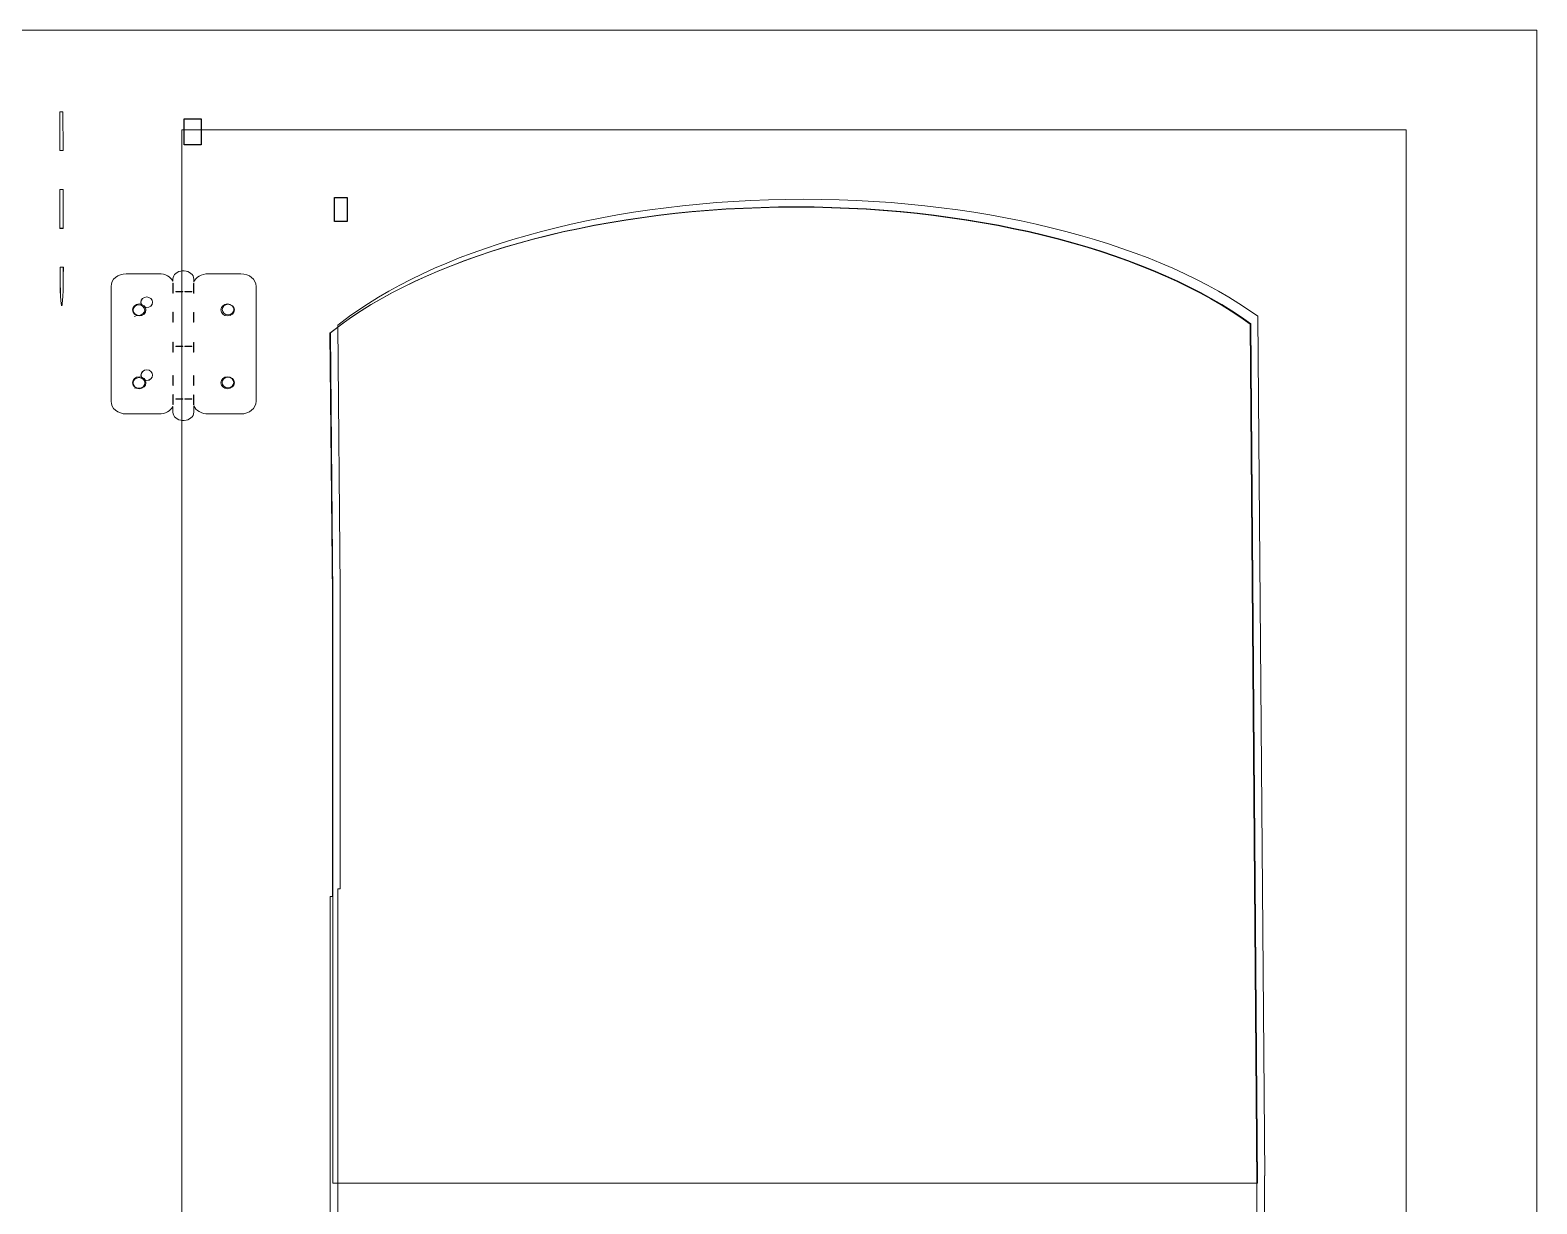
# Model space of a CAD drawing. Header units: centimetres. Extents: x -12.1 to 11.9, y -8.3 to 8.4.
# Drawn here: x -0.3 to 11.9, y -1.17 to 8.33 of the extents above; entities that cross this region are included whole.
import ezdxf

# ---------------------------------------------------------------- set-up
doc = ezdxf.new("R2010")
doc.units = ezdxf.units.CM
doc.header["$MEASUREMENT"] = 0
doc.header["$XCLIPFRAME"] = 0
doc.layers.add('Layer 1', color=7, linetype='Continuous')
picture_1 = doc.add_image_def('image3.jpg', size_in_pixel=(540, 1002))
picture_2 = doc.add_image_def('image4.jpg', size_in_pixel=(6, 6))
picture_3 = doc.add_image_def('image5.jpg', size_in_pixel=(6, 6))
picture_4 = doc.add_image_def('image8.jpg', size_in_pixel=(713, 1092))

msp = doc.modelspace()

# ---------------------------------------------------------------- linework, layer by layer
at = {"layer": 'Layer 1', "lineweight": 13}
for points, knots in [([(-11.89769, 8.33425), (-11.89769, 8.33425), (-11.89769, -8.3345), (-11.89769, -8.3345), (-11.89769, -8.3345), (-11.89769, -8.3345), (11.89745, -8.3345), (11.89745, -8.3345), (11.89745, -8.3345), (11.89745, -8.3345), (11.89745, 8.33425), (11.89745, 8.33425), (11.89745, 8.33425), (11.89745, 8.33425), (-11.89769, 8.33425), (-11.89769, 8.33425)], [0, 0, 0, 0, 0.2, 0.2, 0.2, 0.2, 0.4, 0.4, 0.4, 0.4, 0.6, 0.6, 0.6, 0.6, 1, 1, 1, 1]), ([(-11.8973, 8.33455), (-11.8973, 8.33455), (-11.8973, -8.3342), (-11.8973, -8.3342), (-11.8973, -8.3342), (-11.8973, -8.3342), (11.89784, -8.3342), (11.89784, -8.3342), (11.89784, -8.3342), (11.89784, -8.3342), (11.89784, 8.33455), (11.89784, 8.33455), (11.89784, 8.33455), (11.89784, 8.33455), (-11.8973, 8.33455), (-11.8973, 8.33455)], [0, 0, 0, 0, 0.2, 0.2, 0.2, 0.2, 0.4, 0.4, 0.4, 0.4, 0.6, 0.6, 0.6, 0.6, 1, 1, 1, 1]), ([(-0.05593, 7.67362), (-0.05593, 7.67362), (-0.0303, 7.67362), (-0.0303, 7.67362), (-0.0303, 7.67362), (-0.0303, 7.67362), (-0.02947, 7.35943), (-0.02947, 7.35943), (-0.02947, 7.35943), (-0.02947, 7.35943), (-0.0551, 7.35943), (-0.0551, 7.35943), (-0.0551, 7.35943), (-0.0551, 7.35943), (-0.05593, 7.67362), (-0.05593, 7.67362)], [0, 0, 0, 0, 0.2, 0.2, 0.2, 0.2, 0.4, 0.4, 0.4, 0.4, 0.6, 0.6, 0.6, 0.6, 1, 1, 1, 1]), ([(-0.05554, 7.67392), (-0.05554, 7.67392), (-0.02991, 7.67392), (-0.02991, 7.67392), (-0.02991, 7.67392), (-0.02991, 7.67392), (-0.02908, 7.35973), (-0.02908, 7.35973), (-0.02908, 7.35973), (-0.02908, 7.35973), (-0.05471, 7.35973), (-0.05471, 7.35973), (-0.05471, 7.35973), (-0.05471, 7.35973), (-0.05554, 7.67392), (-0.05554, 7.67392)], [0, 0, 0, 0, 0.2, 0.2, 0.2, 0.2, 0.4, 0.4, 0.4, 0.4, 0.6, 0.6, 0.6, 0.6, 1, 1, 1, 1]), ([(0.93084, 7.52793), (0.93084, 7.52793), (0.93084, -7.64923), (0.93084, -7.64923), (0.93084, -7.64923), (0.93084, -7.64923), (10.84114, -7.64923), (10.84114, -7.64923), (10.84114, -7.64923), (10.84114, -7.64923), (10.84114, 7.52793), (10.84114, 7.52793), (10.84114, 7.52793), (10.84114, 7.52793), (0.93084, 7.52793), (0.93084, 7.52793)], [0, 0, 0, 0, 0.2, 0.2, 0.2, 0.2, 0.4, 0.4, 0.4, 0.4, 0.6, 0.6, 0.6, 0.6, 1, 1, 1, 1]), ([(-0.02865, 7.04524), (-0.02865, 7.04524), (-0.02782, 6.73022), (-0.02782, 6.73022), (-0.02782, 6.73022), (-0.02782, 6.73022), (-0.05428, 6.73022), (-0.05428, 6.73022), (-0.05428, 6.73022), (-0.05428, 6.73022), (-0.05511, 7.04441), (-0.05511, 7.04441), (-0.05511, 7.04441), (-0.05511, 7.04441), (-0.02865, 7.04524), (-0.02865, 7.04524)], [0, 0, 0, 0, 0.2, 0.2, 0.2, 0.2, 0.4, 0.4, 0.4, 0.4, 0.6, 0.6, 0.6, 0.6, 1, 1, 1, 1]), ([(-0.02826, 7.04554), (-0.02826, 7.04554), (-0.02743, 6.73052), (-0.02743, 6.73052), (-0.02743, 6.73052), (-0.02743, 6.73052), (-0.05389, 6.73052), (-0.05389, 6.73052), (-0.05389, 6.73052), (-0.05389, 6.73052), (-0.05472, 7.04471), (-0.05472, 7.04471), (-0.05472, 7.04471), (-0.05472, 7.04471), (-0.02826, 7.04554), (-0.02826, 7.04554)], [0, 0, 0, 0, 0.2, 0.2, 0.2, 0.2, 0.4, 0.4, 0.4, 0.4, 0.6, 0.6, 0.6, 0.6, 1, 1, 1, 1]), ([(5.96499, 6.96503), (7.5049, 6.96503), (8.8593, 6.58789), (9.64022, 6.01832), (9.64022, 6.01832), (9.64022, 6.01832), (9.69562, -0.93774), (9.69562, -0.93774), (9.69562, -0.93774), (9.69562, -0.93774), (9.69397, -0.93774), (9.69397, -0.93774), (9.69397, -0.93774), (9.69397, -0.93774), (9.69397, -6.96363), (9.69397, -6.96363), (9.69397, -6.96363), (9.69397, -6.96363), (9.60633, -6.96363), (9.60633, -6.96363), (9.60633, -6.96363), (9.60633, -6.96363), (9.60633, -6.96528), (9.60633, -6.96528), (9.60633, -6.96528), (9.60633, -6.96528), (7.53266, -6.96528), (7.53266, -6.96528), (7.53266, -6.96528), (7.53266, -6.96528), (7.53266, -6.96363), (7.53266, -6.96363), (7.53266, -6.96363), (7.53266, -6.96363), (7.02582, -6.96363), (7.02582, -6.96363), (7.02582, -6.96363), (7.02582, -6.96363), (7.02582, -6.96528), (7.02582, -6.96528), (7.02582, -6.96528), (7.02582, -6.96528), (4.95215, -6.96528), (4.95215, -6.96528), (4.95215, -6.96528), (4.95215, -6.96528), (4.95215, -6.96363), (4.95215, -6.96363), (4.95215, -6.96363), (4.95215, -6.96363), (2.1947, -6.96363), (2.1947, -6.96363), (2.1947, -6.96363), (2.1947, -6.96363), (2.1947, 1.38397), (2.1947, 1.38397), (2.1947, 1.38397), (2.1947, 1.38397), (2.21372, 1.38397), (2.21372, 1.38397), (2.21372, 1.38397), (2.21372, 1.38397), (2.21372, 3.82144), (2.21372, 3.82144), (2.21372, 3.82144), (2.21372, 3.82144), (2.19388, 5.94555), (2.19388, 5.94555), (2.19388, 5.94555), (2.19388, 5.94555), (2.28896, 6.01831), (2.28896, 6.01831), (2.28896, 6.01831), (3.06987, 6.58788), (4.42511, 6.96502), (5.96501, 6.96502), (5.96501, 6.96502), (5.96501, 6.96502), (5.96499, 6.96503), (5.96499, 6.96503)], [0, 0, 0, 0, 0.04761905, 0.04761905, 0.04761905, 0.04761905, 0.0952381, 0.0952381, 0.0952381, 0.0952381, 0.14285714, 0.14285714, 0.14285714, 0.14285714, 0.19047619, 0.19047619, 0.19047619, 0.19047619, 0.23809524, 0.23809524, 0.23809524, 0.23809524, 0.28571429, 0.28571429, 0.28571429, 0.28571429, 0.33333333, 0.33333333, 0.33333333, 0.33333333, 0.38095238, 0.38095238, 0.38095238, 0.38095238, 0.42857143, 0.42857143, 0.42857143, 0.42857143, 0.47619048, 0.47619048, 0.47619048, 0.47619048, 0.52380952, 0.52380952, 0.52380952, 0.52380952, 0.57142857, 0.57142857, 0.57142857, 0.57142857, 0.61904762, 0.61904762, 0.61904762, 0.61904762, 0.66666667, 0.66666667, 0.66666667, 0.66666667, 0.71428571, 0.71428571, 0.71428571, 0.71428571, 0.76190476, 0.76190476, 0.76190476, 0.76190476, 0.80952381, 0.80952381, 0.80952381, 0.80952381, 0.85714286, 0.85714286, 0.85714286, 0.85714286, 0.9047619, 0.9047619, 0.9047619, 0.9047619, 1, 1, 1, 1]), ([(5.90186, 6.9019), (7.44177, 6.9019), (8.79617, 6.52476), (9.57709, 5.95519), (9.57709, 5.95519), (9.57709, 5.95519), (9.63249, -1.00087), (9.63249, -1.00087), (9.63249, -1.00087), (9.63249, -1.00087), (9.63084, -1.00087), (9.63084, -1.00087), (9.63084, -1.00087), (9.63084, -1.00087), (9.63084, -7.02676), (9.63084, -7.02676), (9.63084, -7.02676), (9.63084, -7.02676), (9.5432, -7.02676), (9.5432, -7.02676), (9.5432, -7.02676), (9.5432, -7.02676), (9.5432, -7.02841), (9.5432, -7.02841), (9.5432, -7.02841), (9.5432, -7.02841), (7.46953, -7.02841), (7.46953, -7.02841), (7.46953, -7.02841), (7.46953, -7.02841), (7.46953, -7.02676), (7.46953, -7.02676), (7.46953, -7.02676), (7.46953, -7.02676), (6.96269, -7.02676), (6.96269, -7.02676), (6.96269, -7.02676), (6.96269, -7.02676), (6.96269, -7.02841), (6.96269, -7.02841), (6.96269, -7.02841), (6.96269, -7.02841), (4.88902, -7.02841), (4.88902, -7.02841), (4.88902, -7.02841), (4.88902, -7.02841), (4.88902, -7.02676), (4.88902, -7.02676), (4.88902, -7.02676), (4.88902, -7.02676), (2.13157, -7.02676), (2.13157, -7.02676), (2.13157, -7.02676), (2.13157, -7.02676), (2.13157, 1.32084), (2.13157, 1.32084), (2.13157, 1.32084), (2.13157, 1.32084), (2.15059, 1.32084), (2.15059, 1.32084), (2.15059, 1.32084), (2.15059, 1.32084), (2.15059, 3.75831), (2.15059, 3.75831), (2.15059, 3.75831), (2.15059, 3.75831), (2.13075, 5.88242), (2.13075, 5.88242), (2.13075, 5.88242), (2.13075, 5.88242), (2.22583, 5.95518), (2.22583, 5.95518), (2.22583, 5.95518), (3.00672, 6.52477), (4.36196, 6.9019), (5.90186, 6.9019)], [0, 0, 0, 0, 0.05, 0.05, 0.05, 0.05, 0.1, 0.1, 0.1, 0.1, 0.15, 0.15, 0.15, 0.15, 0.2, 0.2, 0.2, 0.2, 0.25, 0.25, 0.25, 0.25, 0.3, 0.3, 0.3, 0.3, 0.35, 0.35, 0.35, 0.35, 0.4, 0.4, 0.4, 0.4, 0.45, 0.45, 0.45, 0.45, 0.5, 0.5, 0.5, 0.5, 0.55, 0.55, 0.55, 0.55, 0.6, 0.6, 0.6, 0.6, 0.65, 0.65, 0.65, 0.65, 0.7, 0.7, 0.7, 0.7, 0.75, 0.75, 0.75, 0.75, 0.8, 0.8, 0.8, 0.8, 0.85, 0.85, 0.85, 0.85, 0.9, 0.9, 0.9, 0.9, 1, 1, 1, 1]), ([(5.90584, 6.9045), (7.44574, 6.9045), (8.80098, 6.52736), (9.58189, 5.95779), (9.58189, 5.95779), (9.58189, 5.95779), (9.63729, -0.9991), (9.63729, -0.9991), (9.63729, -0.9991), (9.63729, -0.9991), (2.15537, -0.9991), (2.15537, -0.9991), (2.15537, -0.9991), (2.15537, -0.9991), (2.15537, 3.76009), (2.15537, 3.76009), (2.15537, 3.76009), (2.15537, 3.76009), (2.1347, 5.8842), (2.1347, 5.8842), (2.1347, 5.8842), (2.1347, 5.8842), (2.23061, 5.95779), (2.23061, 5.95779), (2.23061, 5.95779), (3.01152, 6.52736), (4.36593, 6.9045), (5.90584, 6.9045)], [0, 0, 0, 0, 0.125, 0.125, 0.125, 0.125, 0.25, 0.25, 0.25, 0.25, 0.375, 0.375, 0.375, 0.375, 0.5, 0.5, 0.5, 0.5, 0.625, 0.625, 0.625, 0.625, 0.75, 0.75, 0.75, 0.75, 1, 1, 1, 1]), ([(-0.05345, 6.41602), (-0.05345, 6.41602), (-0.02699, 6.41602), (-0.02699, 6.41602), (-0.02699, 6.41602), (-0.02699, 5.9982), (-0.0541, 5.99875), (-0.05345, 6.41602)], [0, 0, 0, 0, 0.33333333, 0.33333333, 0.33333333, 0.33333333, 1, 1, 1, 1]), ([(-0.05306, 6.41633), (-0.05306, 6.41633), (-0.0266, 6.41633), (-0.0266, 6.41633), (-0.0266, 6.41633), (-0.0266, 5.99851), (-0.05371, 5.99906), (-0.05306, 6.41633)], [0, 0, 0, 0, 0.33333333, 0.33333333, 0.33333333, 0.33333333, 1, 1, 1, 1]), ([(0.58456, 6.11146), (0.61059, 6.11146), (0.63169, 6.09219), (0.63169, 6.06847), (0.63169, 6.06847), (0.63169, 6.04475), (0.61059, 6.02548), (0.58456, 6.02548), (0.58456, 6.02548), (0.55853, 6.02548), (0.53743, 6.04475), (0.53743, 6.06847), (0.53743, 6.06847), (0.53743, 6.09219), (0.55853, 6.11146), (0.58456, 6.11146)], [0, 0, 0, 0, 0.2, 0.2, 0.2, 0.2, 0.4, 0.4, 0.4, 0.4, 0.6, 0.6, 0.6, 0.6, 1, 1, 1, 1]), ([(0.64769, 6.17459), (0.67372, 6.17459), (0.69482, 6.15532), (0.69482, 6.1316), (0.69482, 6.1316), (0.69482, 6.10788), (0.67372, 6.08861), (0.64769, 6.08861), (0.64769, 6.08861), (0.62166, 6.08861), (0.60056, 6.10788), (0.60056, 6.1316), (0.60056, 6.1316), (0.60056, 6.15532), (0.62166, 6.17459), (0.64769, 6.17459)], [0, 0, 0, 0, 0.2, 0.2, 0.2, 0.2, 0.4, 0.4, 0.4, 0.4, 0.6, 0.6, 0.6, 0.6, 1, 1, 1, 1]), ([(0.64808, 6.17489), (0.67411, 6.17489), (0.69521, 6.15562), (0.69521, 6.1319), (0.69521, 6.1319), (0.69521, 6.10818), (0.67411, 6.08891), (0.64808, 6.08891), (0.64808, 6.08891), (0.62205, 6.08891), (0.60095, 6.10818), (0.60095, 6.1319), (0.60095, 6.1319), (0.60095, 6.15562), (0.62205, 6.17489), (0.64808, 6.17489)], [0, 0, 0, 0, 0.2, 0.2, 0.2, 0.2, 0.4, 0.4, 0.4, 0.4, 0.6, 0.6, 0.6, 0.6, 1, 1, 1, 1]), ([(1.30622, 6.11571), (1.33226, 6.11571), (1.35335, 6.09644), (1.35335, 6.07272), (1.35335, 6.07272), (1.35335, 6.049), (1.33225, 6.02973), (1.30622, 6.02973), (1.30622, 6.02973), (1.28019, 6.02973), (1.25909, 6.049), (1.25909, 6.07272), (1.25909, 6.07272), (1.25909, 6.09644), (1.28019, 6.11571), (1.30622, 6.11571)], [0, 0, 0, 0, 0.2, 0.2, 0.2, 0.2, 0.4, 0.4, 0.4, 0.4, 0.6, 0.6, 0.6, 0.6, 1, 1, 1, 1]), ([(0.58539, 5.52194), (0.61142, 5.52194), (0.63252, 5.50267), (0.63252, 5.47895), (0.63252, 5.47895), (0.63252, 5.45523), (0.61142, 5.43596), (0.58539, 5.43596), (0.58539, 5.43596), (0.55936, 5.43596), (0.53826, 5.45523), (0.53826, 5.47895), (0.53826, 5.47895), (0.53826, 5.50267), (0.55936, 5.52194), (0.58539, 5.52194)], [0, 0, 0, 0, 0.2, 0.2, 0.2, 0.2, 0.4, 0.4, 0.4, 0.4, 0.6, 0.6, 0.6, 0.6, 1, 1, 1, 1]), ([(0.64852, 5.58507), (0.67455, 5.58507), (0.69565, 5.5658), (0.69565, 5.54208), (0.69565, 5.54208), (0.69565, 5.51836), (0.67455, 5.49909), (0.64852, 5.49909), (0.64852, 5.49909), (0.62249, 5.49909), (0.60139, 5.51836), (0.60139, 5.54208), (0.60139, 5.54208), (0.60139, 5.5658), (0.62249, 5.58507), (0.64852, 5.58507)], [0, 0, 0, 0, 0.2, 0.2, 0.2, 0.2, 0.4, 0.4, 0.4, 0.4, 0.6, 0.6, 0.6, 0.6, 1, 1, 1, 1]), ([(0.64891, 5.58537), (0.67494, 5.58537), (0.69604, 5.5661), (0.69604, 5.54238), (0.69604, 5.54238), (0.69604, 5.51866), (0.67494, 5.49939), (0.64891, 5.49939), (0.64891, 5.49939), (0.62288, 5.49939), (0.60178, 5.51866), (0.60178, 5.54238), (0.60178, 5.54238), (0.60178, 5.5661), (0.62288, 5.58537), (0.64891, 5.58537)], [0, 0, 0, 0, 0.2, 0.2, 0.2, 0.2, 0.4, 0.4, 0.4, 0.4, 0.6, 0.6, 0.6, 0.6, 1, 1, 1, 1]), ([(1.30539, 5.52536), (1.33142, 5.52536), (1.35252, 5.50609), (1.35252, 5.48237), (1.35252, 5.48237), (1.35252, 5.45865), (1.33142, 5.43938), (1.30539, 5.43938), (1.30539, 5.43938), (1.27936, 5.43938), (1.25826, 5.45865), (1.25826, 5.48237), (1.25826, 5.48237), (1.25826, 5.50609), (1.27936, 5.52536), (1.30539, 5.52536)], [0, 0, 0, 0, 0.2, 0.2, 0.2, 0.2, 0.4, 0.4, 0.4, 0.4, 0.6, 0.6, 0.6, 0.6, 1, 1, 1, 1])]:
    msp.add_open_spline(points, degree=3, knots=knots, dxfattribs=at)
at = {"layer": 'Layer 1', "color": 250, "lineweight": 0}
for points, knots in [([(0.93875, 6.38507), (0.89516, 6.38507), (0.86011, 6.356), (0.86011, 6.31984), (0.86011, 6.31984), (0.86011, 6.31984), (0.86011, 6.30262), (0.86011, 6.30262), (0.86011, 6.30262), (0.84071, 6.33811), (0.79764, 6.3627), (0.74746, 6.3627), (0.74746, 6.3627), (0.74746, 6.3627), (0.48276, 6.3627), (0.48276, 6.3627), (0.48276, 6.3627), (0.4143, 6.3627), (0.35916, 6.31696), (0.35916, 6.26017), (0.35916, 6.26017), (0.35916, 6.26017), (0.35916, 5.3302), (0.35916, 5.3302), (0.35916, 5.3302), (0.35916, 5.27341), (0.4143, 5.22767), (0.48276, 5.22767), (0.48276, 5.22767), (0.48276, 5.22767), (0.74746, 5.22767), (0.74746, 5.22767), (0.74746, 5.22767), (0.79764, 5.22767), (0.84071, 5.25226), (0.86011, 5.28775), (0.86011, 5.28775), (0.86011, 5.28775), (0.86011, 5.24137), (0.86011, 5.24137), (0.86011, 5.24137), (0.86011, 5.20521), (0.89516, 5.176), (0.93875, 5.176), (0.93875, 5.176), (0.93875, 5.176), (0.95019, 5.176), (0.95019, 5.176), (0.95019, 5.176), (0.99378, 5.176), (1.02883, 5.20521), (1.02883, 5.24137), (1.02883, 5.24137), (1.02883, 5.24137), (1.02883, 5.29453), (1.02883, 5.29453), (1.02883, 5.29453), (1.04624, 5.25545), (1.09144, 5.22767), (1.14475, 5.22767), (1.14475, 5.22767), (1.14475, 5.22767), (1.40945, 5.22767), (1.40945, 5.22767), (1.40945, 5.22767), (1.47791, 5.22767), (1.53305, 5.27341), (1.53305, 5.3302), (1.53305, 5.3302), (1.53305, 5.3302), (1.53305, 6.26017), (1.53305, 6.26017), (1.53305, 6.26017), (1.53305, 6.31696), (1.47791, 6.3627), (1.40945, 6.3627), (1.40945, 6.3627), (1.40945, 6.3627), (1.14475, 6.3627), (1.14475, 6.3627), (1.14475, 6.3627), (1.09144, 6.3627), (1.04625, 6.33492), (1.02883, 6.29584), (1.02883, 6.29584), (1.02883, 6.29584), (1.02883, 6.31985), (1.02883, 6.31985), (1.02883, 6.31985), (1.02883, 6.35601), (0.99378, 6.38508), (0.95019, 6.38508), (0.95019, 6.38508), (0.95019, 6.38508), (0.93875, 6.38508), (0.93875, 6.38508), (0.93875, 6.38508), (0.93875, 6.38508), (0.93875, 6.38507), (0.93875, 6.38507)], [0, 0, 0, 0, 0.03846154, 0.03846154, 0.03846154, 0.03846154, 0.07692308, 0.07692308, 0.07692308, 0.07692308, 0.11538462, 0.11538462, 0.11538462, 0.11538462, 0.15384615, 0.15384615, 0.15384615, 0.15384615, 0.19230769, 0.19230769, 0.19230769, 0.19230769, 0.23076923, 0.23076923, 0.23076923, 0.23076923, 0.26923077, 0.26923077, 0.26923077, 0.26923077, 0.30769231, 0.30769231, 0.30769231, 0.30769231, 0.34615385, 0.34615385, 0.34615385, 0.34615385, 0.38461538, 0.38461538, 0.38461538, 0.38461538, 0.42307692, 0.42307692, 0.42307692, 0.42307692, 0.46153846, 0.46153846, 0.46153846, 0.46153846, 0.5, 0.5, 0.5, 0.5, 0.53846154, 0.53846154, 0.53846154, 0.53846154, 0.57692308, 0.57692308, 0.57692308, 0.57692308, 0.61538462, 0.61538462, 0.61538462, 0.61538462, 0.65384615, 0.65384615, 0.65384615, 0.65384615, 0.69230769, 0.69230769, 0.69230769, 0.69230769, 0.73076923, 0.73076923, 0.73076923, 0.73076923, 0.76923077, 0.76923077, 0.76923077, 0.76923077, 0.80769231, 0.80769231, 0.80769231, 0.80769231, 0.84615385, 0.84615385, 0.84615385, 0.84615385, 0.88461538, 0.88461538, 0.88461538, 0.88461538, 0.92307692, 0.92307692, 0.92307692, 0.92307692, 1, 1, 1, 1]), ([(0.86011, 6.28688), (0.86087, 6.28688), (0.86142, 6.28614), (0.86142, 6.28512), (0.86142, 6.28512), (0.86142, 6.28512), (0.86142, 6.20781), (0.86142, 6.20781), (0.86142, 6.20781), (0.86142, 6.20679), (0.86087, 6.20591), (0.86011, 6.20591), (0.86011, 6.20591), (0.85935, 6.20591), (0.85864, 6.20679), (0.85864, 6.20781), (0.85864, 6.20781), (0.85864, 6.20781), (0.85864, 6.28512), (0.85864, 6.28512), (0.85864, 6.28512), (0.85864, 6.28614), (0.85935, 6.28688), (0.86011, 6.28688)], [0, 0, 0, 0, 0.14285714, 0.14285714, 0.14285714, 0.14285714, 0.28571429, 0.28571429, 0.28571429, 0.28571429, 0.42857143, 0.42857143, 0.42857143, 0.42857143, 0.57142857, 0.57142857, 0.57142857, 0.57142857, 0.71428571, 0.71428571, 0.71428571, 0.71428571, 1, 1, 1, 1]), ([(1.02917, 6.28511), (1.02993, 6.28511), (1.03048, 6.28437), (1.03048, 6.28335), (1.03048, 6.28335), (1.03048, 6.28335), (1.03048, 6.20604), (1.03048, 6.20604), (1.03048, 6.20604), (1.03048, 6.20502), (1.02993, 6.20414), (1.02917, 6.20414), (1.02917, 6.20414), (1.02841, 6.20414), (1.0277, 6.20502), (1.0277, 6.20604), (1.0277, 6.20604), (1.0277, 6.20604), (1.0277, 6.28335), (1.0277, 6.28335), (1.0277, 6.28335), (1.0277, 6.28437), (1.02841, 6.28511), (1.02917, 6.28511)], [0, 0, 0, 0, 0.14285714, 0.14285714, 0.14285714, 0.14285714, 0.28571429, 0.28571429, 0.28571429, 0.28571429, 0.42857143, 0.42857143, 0.42857143, 0.42857143, 0.57142857, 0.57142857, 0.57142857, 0.57142857, 0.71428571, 0.71428571, 0.71428571, 0.71428571, 1, 1, 1, 1]), ([(0.58756, 6.11789), (0.61771, 6.11789), (0.64217, 6.09627), (0.64217, 6.06974), (0.64217, 6.06974), (0.64217, 6.04322), (0.61771, 6.02173), (0.58756, 6.02173), (0.58756, 6.02173), (0.55741, 6.02173), (0.53295, 6.04322), (0.53295, 6.06974), (0.53295, 6.06974), (0.53295, 6.09626), (0.55741, 6.11789), (0.58756, 6.11789)], [0, 0, 0, 0, 0.2, 0.2, 0.2, 0.2, 0.4, 0.4, 0.4, 0.4, 0.6, 0.6, 0.6, 0.6, 1, 1, 1, 1]), ([(0.88382, 6.21812), (0.88382, 6.21812), (0.93892, 6.21812), (0.93892, 6.21812), (0.93892, 6.21812), (0.9396, 6.21812), (0.94023, 6.21774), (0.94023, 6.21717), (0.94023, 6.21717), (0.94023, 6.2166), (0.93961, 6.21609), (0.93892, 6.21609), (0.93892, 6.21609), (0.93892, 6.21609), (0.88382, 6.21609), (0.88382, 6.21609), (0.88382, 6.21609), (0.88314, 6.21609), (0.88251, 6.21661), (0.88251, 6.21717), (0.88251, 6.21717), (0.88251, 6.21774), (0.88313, 6.21812), (0.88382, 6.21812)], [0, 0, 0, 0, 0.14285714, 0.14285714, 0.14285714, 0.14285714, 0.28571429, 0.28571429, 0.28571429, 0.28571429, 0.42857143, 0.42857143, 0.42857143, 0.42857143, 0.57142857, 0.57142857, 0.57142857, 0.57142857, 0.71428571, 0.71428571, 0.71428571, 0.71428571, 1, 1, 1, 1]), ([(0.95706, 6.21812), (0.95706, 6.21812), (1.01216, 6.21812), (1.01216, 6.21812), (1.01216, 6.21812), (1.01284, 6.21812), (1.01347, 6.21774), (1.01347, 6.21717), (1.01347, 6.21717), (1.01347, 6.2166), (1.01285, 6.21609), (1.01216, 6.21609), (1.01216, 6.21609), (1.01216, 6.21609), (0.95706, 6.21609), (0.95706, 6.21609), (0.95706, 6.21609), (0.95637, 6.21609), (0.95575, 6.21661), (0.95575, 6.21717), (0.95575, 6.21717), (0.95575, 6.21774), (0.95637, 6.21812), (0.95706, 6.21812)], [0, 0, 0, 0, 0.14285714, 0.14285714, 0.14285714, 0.14285714, 0.28571429, 0.28571429, 0.28571429, 0.28571429, 0.42857143, 0.42857143, 0.42857143, 0.42857143, 0.57142857, 0.57142857, 0.57142857, 0.57142857, 0.71428571, 0.71428571, 0.71428571, 0.71428571, 1, 1, 1, 1]), ([(1.30253, 6.11789), (1.33268, 6.11789), (1.35714, 6.09627), (1.35714, 6.06974), (1.35714, 6.06974), (1.35714, 6.04322), (1.33268, 6.02173), (1.30253, 6.02173), (1.30253, 6.02173), (1.27238, 6.02173), (1.24792, 6.04322), (1.24792, 6.06974), (1.24792, 6.06974), (1.24792, 6.09626), (1.27238, 6.11789), (1.30253, 6.11789)], [0, 0, 0, 0, 0.2, 0.2, 0.2, 0.2, 0.4, 0.4, 0.4, 0.4, 0.6, 0.6, 0.6, 0.6, 1, 1, 1, 1]), ([(0.86011, 6.05252), (0.86087, 6.05252), (0.86142, 6.05178), (0.86142, 6.05076), (0.86142, 6.05076), (0.86142, 6.05076), (0.86142, 5.97345), (0.86142, 5.97345), (0.86142, 5.97345), (0.86142, 5.97243), (0.86087, 5.97155), (0.86011, 5.97155), (0.86011, 5.97155), (0.85935, 5.97155), (0.85864, 5.97243), (0.85864, 5.97345), (0.85864, 5.97345), (0.85864, 5.97345), (0.85864, 6.05076), (0.85864, 6.05076), (0.85864, 6.05076), (0.85864, 6.05178), (0.85935, 6.05252), (0.86011, 6.05252)], [0, 0, 0, 0, 0.14285714, 0.14285714, 0.14285714, 0.14285714, 0.28571429, 0.28571429, 0.28571429, 0.28571429, 0.42857143, 0.42857143, 0.42857143, 0.42857143, 0.57142857, 0.57142857, 0.57142857, 0.57142857, 0.71428571, 0.71428571, 0.71428571, 0.71428571, 1, 1, 1, 1]), ([(1.02917, 6.05076), (1.02993, 6.05076), (1.03048, 6.05002), (1.03048, 6.049), (1.03048, 6.049), (1.03048, 6.049), (1.03048, 5.97169), (1.03048, 5.97169), (1.03048, 5.97169), (1.03048, 5.97067), (1.02993, 5.96979), (1.02917, 5.96979), (1.02917, 5.96979), (1.02841, 5.96979), (1.0277, 5.97067), (1.0277, 5.97169), (1.0277, 5.97169), (1.0277, 5.97169), (1.0277, 6.049), (1.0277, 6.049), (1.0277, 6.049), (1.0277, 6.05002), (1.02841, 6.05076), (1.02917, 6.05076)], [0, 0, 0, 0, 0.14285714, 0.14285714, 0.14285714, 0.14285714, 0.28571429, 0.28571429, 0.28571429, 0.28571429, 0.42857143, 0.42857143, 0.42857143, 0.42857143, 0.57142857, 0.57142857, 0.57142857, 0.57142857, 0.71428571, 0.71428571, 0.71428571, 0.71428571, 1, 1, 1, 1]), ([(0.86011, 5.80949), (0.86087, 5.80949), (0.86142, 5.80875), (0.86142, 5.80773), (0.86142, 5.80773), (0.86142, 5.80773), (0.86142, 5.73043), (0.86142, 5.73043), (0.86142, 5.73043), (0.86142, 5.72941), (0.86087, 5.72853), (0.86011, 5.72853), (0.86011, 5.72853), (0.85935, 5.72853), (0.85864, 5.72941), (0.85864, 5.73043), (0.85864, 5.73043), (0.85864, 5.73043), (0.85864, 5.80773), (0.85864, 5.80773), (0.85864, 5.80773), (0.85864, 5.80875), (0.85935, 5.80949), (0.86011, 5.80949)], [0, 0, 0, 0, 0.14285714, 0.14285714, 0.14285714, 0.14285714, 0.28571429, 0.28571429, 0.28571429, 0.28571429, 0.42857143, 0.42857143, 0.42857143, 0.42857143, 0.57142857, 0.57142857, 0.57142857, 0.57142857, 0.71428571, 0.71428571, 0.71428571, 0.71428571, 1, 1, 1, 1]), ([(0.88382, 5.77545), (0.88382, 5.77545), (0.93892, 5.77545), (0.93892, 5.77545), (0.93892, 5.77545), (0.9396, 5.77545), (0.94023, 5.77507), (0.94023, 5.7745), (0.94023, 5.7745), (0.94023, 5.77393), (0.93961, 5.77342), (0.93892, 5.77342), (0.93892, 5.77342), (0.93892, 5.77342), (0.88382, 5.77342), (0.88382, 5.77342), (0.88382, 5.77342), (0.88314, 5.77342), (0.88251, 5.77394), (0.88251, 5.7745), (0.88251, 5.7745), (0.88251, 5.77507), (0.88313, 5.77545), (0.88382, 5.77545)], [0, 0, 0, 0, 0.14285714, 0.14285714, 0.14285714, 0.14285714, 0.28571429, 0.28571429, 0.28571429, 0.28571429, 0.42857143, 0.42857143, 0.42857143, 0.42857143, 0.57142857, 0.57142857, 0.57142857, 0.57142857, 0.71428571, 0.71428571, 0.71428571, 0.71428571, 1, 1, 1, 1]), ([(0.95706, 5.77545), (0.95706, 5.77545), (1.01216, 5.77545), (1.01216, 5.77545), (1.01216, 5.77545), (1.01284, 5.77545), (1.01347, 5.77507), (1.01347, 5.7745), (1.01347, 5.7745), (1.01347, 5.77393), (1.01285, 5.77342), (1.01216, 5.77342), (1.01216, 5.77342), (1.01216, 5.77342), (0.95706, 5.77342), (0.95706, 5.77342), (0.95706, 5.77342), (0.95637, 5.77342), (0.95575, 5.77394), (0.95575, 5.7745), (0.95575, 5.7745), (0.95575, 5.77507), (0.95637, 5.77545), (0.95706, 5.77545)], [0, 0, 0, 0, 0.14285714, 0.14285714, 0.14285714, 0.14285714, 0.28571429, 0.28571429, 0.28571429, 0.28571429, 0.42857143, 0.42857143, 0.42857143, 0.42857143, 0.57142857, 0.57142857, 0.57142857, 0.57142857, 0.71428571, 0.71428571, 0.71428571, 0.71428571, 1, 1, 1, 1]), ([(1.02917, 5.80772), (1.02993, 5.80772), (1.03048, 5.80698), (1.03048, 5.80596), (1.03048, 5.80596), (1.03048, 5.80596), (1.03048, 5.72866), (1.03048, 5.72866), (1.03048, 5.72866), (1.03048, 5.72764), (1.02993, 5.72676), (1.02917, 5.72676), (1.02917, 5.72676), (1.02841, 5.72676), (1.0277, 5.72764), (1.0277, 5.72866), (1.0277, 5.72866), (1.0277, 5.72866), (1.0277, 5.80596), (1.0277, 5.80596), (1.0277, 5.80596), (1.0277, 5.80698), (1.02841, 5.80772), (1.02917, 5.80772)], [0, 0, 0, 0, 0.14285714, 0.14285714, 0.14285714, 0.14285714, 0.28571429, 0.28571429, 0.28571429, 0.28571429, 0.42857143, 0.42857143, 0.42857143, 0.42857143, 0.57142857, 0.57142857, 0.57142857, 0.57142857, 0.71428571, 0.71428571, 0.71428571, 0.71428571, 1, 1, 1, 1]), ([(0.58756, 5.52834), (0.61771, 5.52834), (0.64217, 5.50685), (0.64217, 5.48033), (0.64217, 5.48033), (0.64217, 5.45381), (0.61771, 5.43232), (0.58756, 5.43232), (0.58756, 5.43232), (0.55741, 5.43232), (0.53295, 5.45381), (0.53295, 5.48033), (0.53295, 5.48033), (0.53295, 5.50685), (0.55741, 5.52834), (0.58756, 5.52834)], [0, 0, 0, 0, 0.2, 0.2, 0.2, 0.2, 0.4, 0.4, 0.4, 0.4, 0.6, 0.6, 0.6, 0.6, 1, 1, 1, 1]), ([(0.86011, 5.54041), (0.86087, 5.54041), (0.86142, 5.53967), (0.86142, 5.53865), (0.86142, 5.53865), (0.86142, 5.53865), (0.86142, 5.46135), (0.86142, 5.46135), (0.86142, 5.46135), (0.86142, 5.46033), (0.86087, 5.45945), (0.86011, 5.45945), (0.86011, 5.45945), (0.85935, 5.45945), (0.85864, 5.46033), (0.85864, 5.46135), (0.85864, 5.46135), (0.85864, 5.46135), (0.85864, 5.53865), (0.85864, 5.53865), (0.85864, 5.53865), (0.85864, 5.53967), (0.85935, 5.54041), (0.86011, 5.54041)], [0, 0, 0, 0, 0.14285714, 0.14285714, 0.14285714, 0.14285714, 0.28571429, 0.28571429, 0.28571429, 0.28571429, 0.42857143, 0.42857143, 0.42857143, 0.42857143, 0.57142857, 0.57142857, 0.57142857, 0.57142857, 0.71428571, 0.71428571, 0.71428571, 0.71428571, 1, 1, 1, 1]), ([(1.02917, 5.53865), (1.02993, 5.53865), (1.03048, 5.53791), (1.03048, 5.53689), (1.03048, 5.53689), (1.03048, 5.53689), (1.03048, 5.45958), (1.03048, 5.45958), (1.03048, 5.45958), (1.03048, 5.45856), (1.02993, 5.45768), (1.02917, 5.45768), (1.02917, 5.45768), (1.02841, 5.45768), (1.0277, 5.45856), (1.0277, 5.45958), (1.0277, 5.45958), (1.0277, 5.45958), (1.0277, 5.53689), (1.0277, 5.53689), (1.0277, 5.53689), (1.0277, 5.53791), (1.02841, 5.53865), (1.02917, 5.53865)], [0, 0, 0, 0, 0.14285714, 0.14285714, 0.14285714, 0.14285714, 0.28571429, 0.28571429, 0.28571429, 0.28571429, 0.42857143, 0.42857143, 0.42857143, 0.42857143, 0.57142857, 0.57142857, 0.57142857, 0.57142857, 0.71428571, 0.71428571, 0.71428571, 0.71428571, 1, 1, 1, 1]), ([(1.30253, 5.52834), (1.33268, 5.52834), (1.35714, 5.50685), (1.35714, 5.48033), (1.35714, 5.48033), (1.35714, 5.45381), (1.33268, 5.43232), (1.30253, 5.43232), (1.30253, 5.43232), (1.27238, 5.43232), (1.24792, 5.45381), (1.24792, 5.48033), (1.24792, 5.48033), (1.24792, 5.50685), (1.27238, 5.52834), (1.30253, 5.52834)], [0, 0, 0, 0, 0.2, 0.2, 0.2, 0.2, 0.4, 0.4, 0.4, 0.4, 0.6, 0.6, 0.6, 0.6, 1, 1, 1, 1]), ([(0.86011, 5.38418), (0.86087, 5.38418), (0.86142, 5.38344), (0.86142, 5.38242), (0.86142, 5.38242), (0.86142, 5.38242), (0.86142, 5.30511), (0.86142, 5.30511), (0.86142, 5.30511), (0.86142, 5.30409), (0.86087, 5.30321), (0.86011, 5.30321), (0.86011, 5.30321), (0.85935, 5.30321), (0.85864, 5.30409), (0.85864, 5.30511), (0.85864, 5.30511), (0.85864, 5.30511), (0.85864, 5.38242), (0.85864, 5.38242), (0.85864, 5.38242), (0.85864, 5.38344), (0.85935, 5.38418), (0.86011, 5.38418)], [0, 0, 0, 0, 0.14285714, 0.14285714, 0.14285714, 0.14285714, 0.28571429, 0.28571429, 0.28571429, 0.28571429, 0.42857143, 0.42857143, 0.42857143, 0.42857143, 0.57142857, 0.57142857, 0.57142857, 0.57142857, 0.71428571, 0.71428571, 0.71428571, 0.71428571, 1, 1, 1, 1]), ([(1.02917, 5.38241), (1.02993, 5.38241), (1.03048, 5.38167), (1.03048, 5.38065), (1.03048, 5.38065), (1.03048, 5.38065), (1.03048, 5.30335), (1.03048, 5.30335), (1.03048, 5.30335), (1.03048, 5.30233), (1.02993, 5.30145), (1.02917, 5.30145), (1.02917, 5.30145), (1.02841, 5.30145), (1.0277, 5.30233), (1.0277, 5.30335), (1.0277, 5.30335), (1.0277, 5.30335), (1.0277, 5.38065), (1.0277, 5.38065), (1.0277, 5.38065), (1.0277, 5.38167), (1.02841, 5.38241), (1.02917, 5.38241)], [0, 0, 0, 0, 0.14285714, 0.14285714, 0.14285714, 0.14285714, 0.28571429, 0.28571429, 0.28571429, 0.28571429, 0.42857143, 0.42857143, 0.42857143, 0.42857143, 0.57142857, 0.57142857, 0.57142857, 0.57142857, 0.71428571, 0.71428571, 0.71428571, 0.71428571, 1, 1, 1, 1]), ([(0.88382, 5.35013), (0.88382, 5.35013), (0.93892, 5.35013), (0.93892, 5.35013), (0.93892, 5.35013), (0.9396, 5.35013), (0.94023, 5.34975), (0.94023, 5.34918), (0.94023, 5.34918), (0.94023, 5.34861), (0.93961, 5.3481), (0.93892, 5.3481), (0.93892, 5.3481), (0.93892, 5.3481), (0.88382, 5.3481), (0.88382, 5.3481), (0.88382, 5.3481), (0.88314, 5.3481), (0.88251, 5.34862), (0.88251, 5.34918), (0.88251, 5.34918), (0.88251, 5.34975), (0.88313, 5.35013), (0.88382, 5.35013)], [0, 0, 0, 0, 0.14285714, 0.14285714, 0.14285714, 0.14285714, 0.28571429, 0.28571429, 0.28571429, 0.28571429, 0.42857143, 0.42857143, 0.42857143, 0.42857143, 0.57142857, 0.57142857, 0.57142857, 0.57142857, 0.71428571, 0.71428571, 0.71428571, 0.71428571, 1, 1, 1, 1]), ([(0.95706, 5.35013), (0.95706, 5.35013), (1.01216, 5.35013), (1.01216, 5.35013), (1.01216, 5.35013), (1.01284, 5.35013), (1.01347, 5.34975), (1.01347, 5.34918), (1.01347, 5.34918), (1.01347, 5.34861), (1.01285, 5.3481), (1.01216, 5.3481), (1.01216, 5.3481), (1.01216, 5.3481), (0.95706, 5.3481), (0.95706, 5.3481), (0.95706, 5.3481), (0.95637, 5.3481), (0.95575, 5.34862), (0.95575, 5.34918), (0.95575, 5.34918), (0.95575, 5.34975), (0.95637, 5.35013), (0.95706, 5.35013)], [0, 0, 0, 0, 0.14285714, 0.14285714, 0.14285714, 0.14285714, 0.28571429, 0.28571429, 0.28571429, 0.28571429, 0.42857143, 0.42857143, 0.42857143, 0.42857143, 0.57142857, 0.57142857, 0.57142857, 0.57142857, 0.71428571, 0.71428571, 0.71428571, 0.71428571, 1, 1, 1, 1])]:
    msp.add_open_spline(points, degree=3, knots=knots, dxfattribs=at)

# ---------------------------------------------------------------- pictures from other files: only their frames are drawn
at = {"layer": 'Layer 1'}
image = msp.add_image(picture_4, insert=(0.93084, -7.64923), size_in_units=(9.90278, 15.16667), dxfattribs=at)
image.set_boundary_path([(0.9308, -7.6492), (10.8411, 7.528)])
image.dxf.flags = 3
image = msp.add_image(picture_1, insert=(2.13075, -7.02841), size_in_units=(7.5, 13.91667), dxfattribs=at)
image.set_boundary_path([(2.1307, -7.0284), (9.6325, 6.9019)])
image.dxf.flags = 3
image = msp.add_image(picture_2, insert=(0.53743, 6.02548), size_in_units=(0.08333, 0.08333), dxfattribs=at)
image.set_boundary_path([(0.5374, 6.0255), (0.6317, 6.1115)])
image.dxf.flags = 3
image = msp.add_image(picture_3, insert=(0.53826, 5.43596), size_in_units=(0.08333, 0.08333), dxfattribs=at)
image.set_boundary_path([(0.5383, 5.436), (0.6325, 5.522)])
image.dxf.flags = 3

doc.saveas('drawing.dxf')
